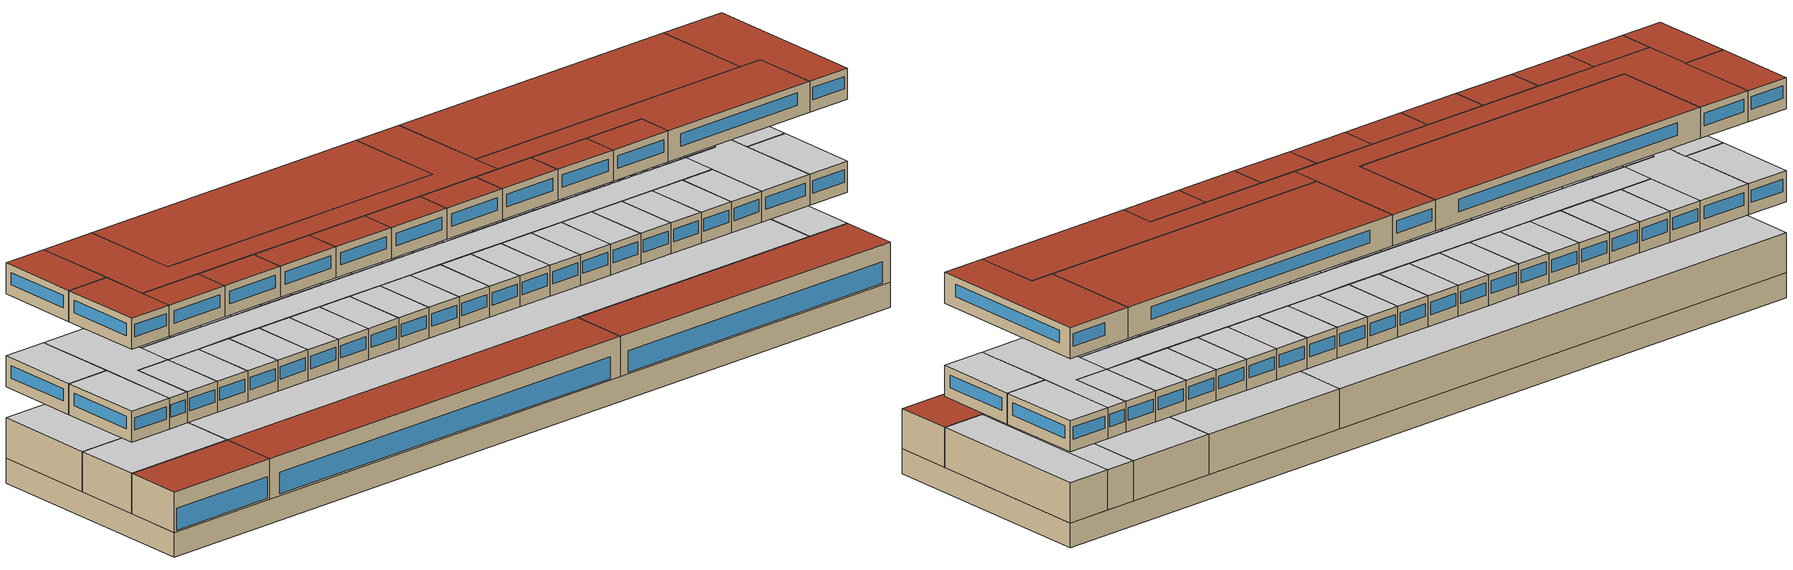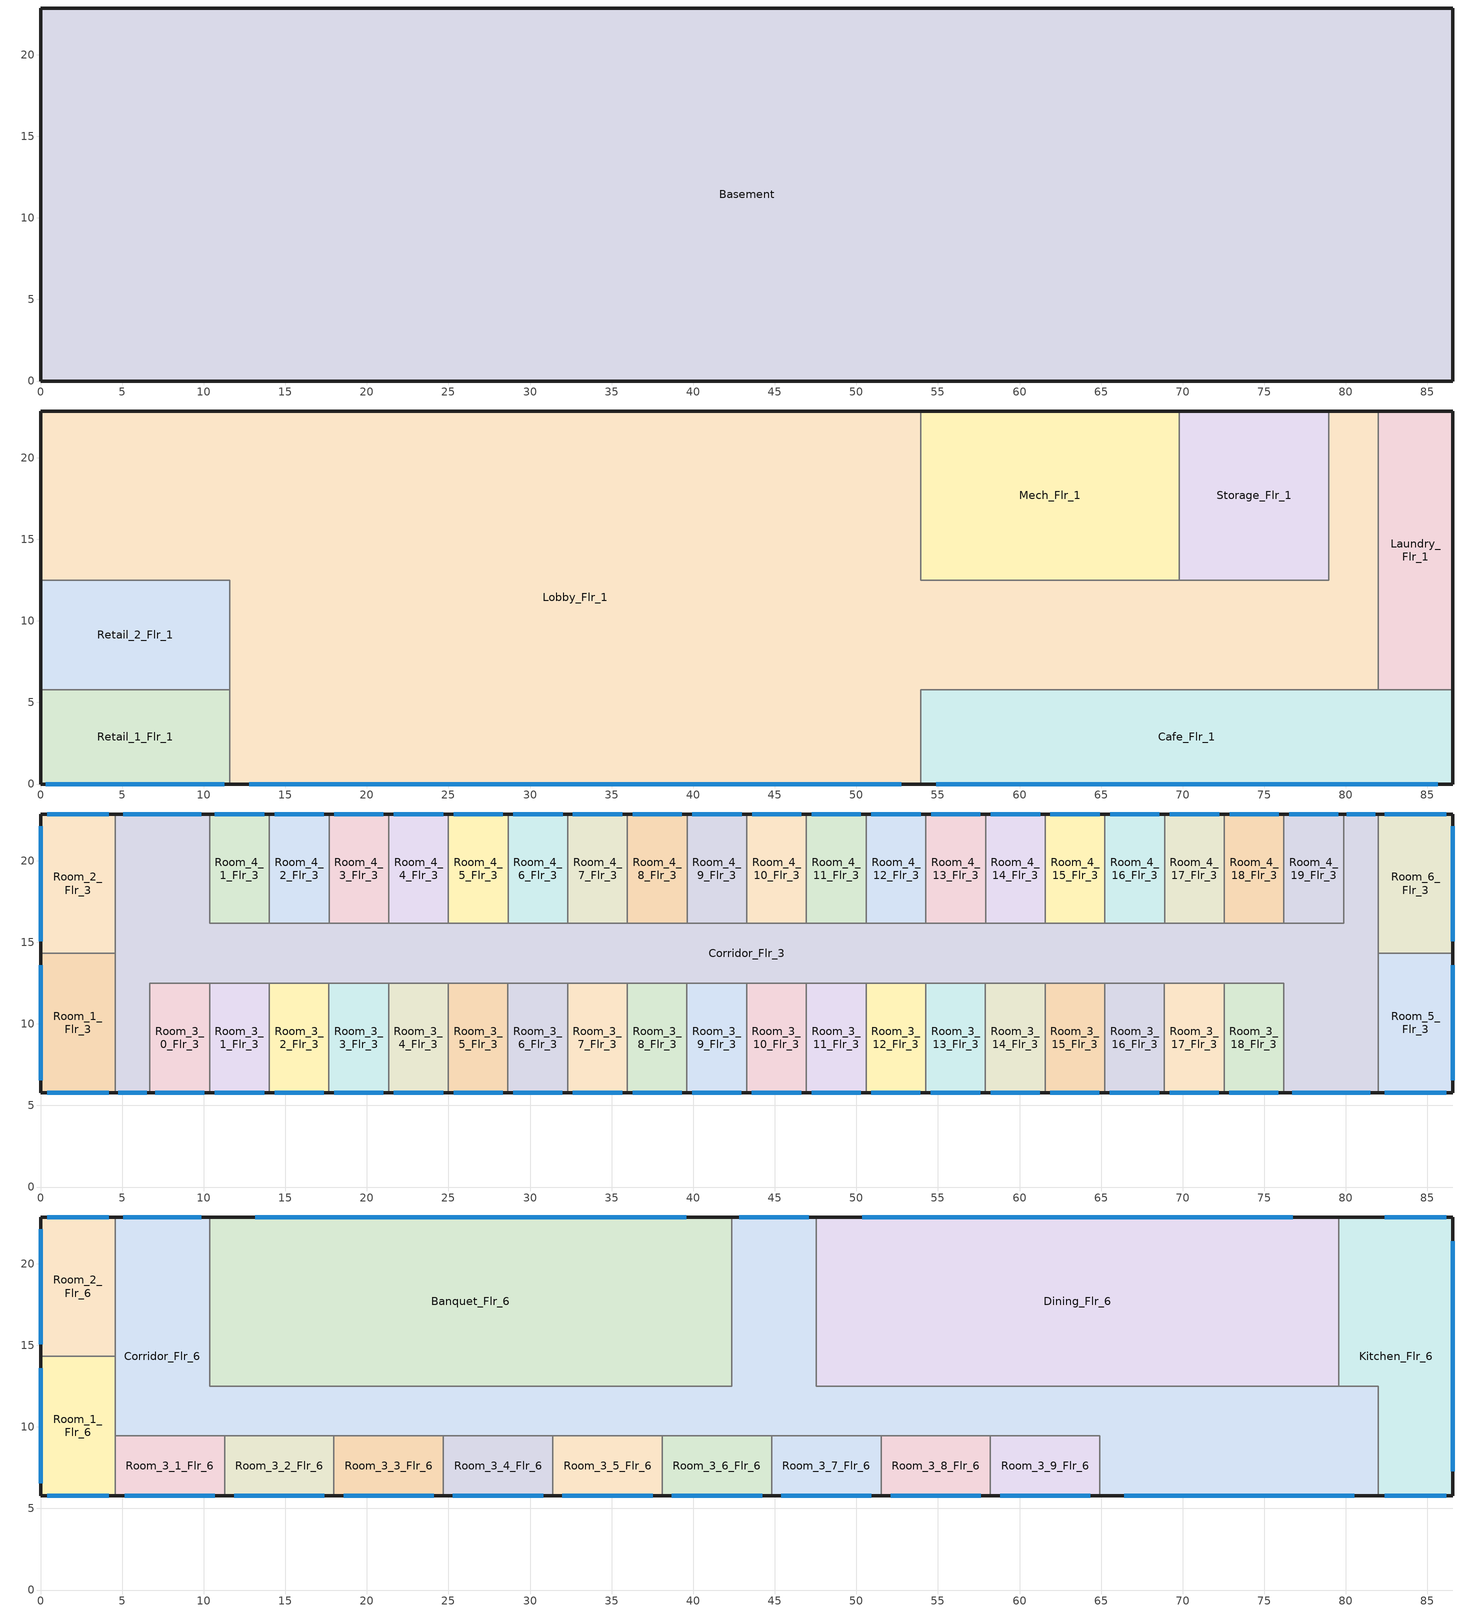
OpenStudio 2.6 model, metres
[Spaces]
Basement
 floor othersidecoefficients: 86.56,22.86 86.56,0 0,0 0,22.86 z-2.44
 wall othersidecoefficients: 0,22.86 0,0 86.56,0 86.56,22.86 0,22.86 z-2.44:0
Lobby_Flr_1
 floor to Basement: 53.95,22.86 53.95,0 11.58,0 11.58,12.5 0,12.5 0,22.86 z0; 81.99,22.86 81.99,5.79 53.95,5.79 53.95,12.5 78.94,12.5 78.94,22.86 z0
 wall outside: 53.95,22.86 0,22.86 0,12.5 / 11.58,0 53.95,0 / 81.99,22.86 78.94,22.86 z0:3.96
 wall to Retail_1_Flr_1: 11.58,5.79 11.58,0 z0:3.96
 wall to Laundry_Flr_1: 81.99,5.79 81.99,22.86 z0:3.96
 wall to Storage_Flr_1: 78.94,22.86 78.94,12.5 69.8,12.5 z0:3.96
 wall to Cafe_Flr_1: 53.95,0 53.95,5.79 81.99,5.79 z0:3.96
 wall to Retail_2_Flr_1: 0,12.5 11.58,12.5 11.58,5.79 z0:3.96
 wall to Mech_Flr_1: 69.8,12.5 53.95,12.5 53.95,22.86 z0:3.96
 window: 12.79,0 52.74,0 z0.15:2.29
 ceiling adiabatic: 81.99,5.79 81.99,22.86 78.94,22.86 78.94,12.5 53.95,12.5 53.95,22.86 0,22.86 0,12.5 11.58,12.5 11.58,5.79 z3.96
 roof outside: 53.95,0 53.95,5.79 11.58,5.79 11.58,0 z3.96
Retail_1_Flr_1
 floor to Basement: 11.58,5.79 11.58,0 0,0 0,5.79 z0
 wall outside: 0,5.79 0,0 11.58,0 z0:3.96
 wall to Retail_2_Flr_1: 11.58,5.79 0,5.79 z0:3.96
 window: 0.33,0 11.25,0 z0.15:2.29
 roof outside: 11.58,0 11.58,5.79 0,5.79 0,0 z3.96
Retail_2_Flr_1
 floor to Basement: 11.58,12.5 11.58,5.79 0,5.79 0,12.5 z0
 wall outside: 0,12.5 0,5.79 z0:3.96
 ceiling adiabatic: 11.58,5.79 11.58,12.5 0,12.5 0,5.79 z3.96
Laundry_Flr_1
 floor to Basement: 86.56,22.86 86.56,5.79 81.99,5.79 81.99,22.86 z0
 wall outside: 86.56,5.79 86.56,22.86 81.99,22.86 z0:3.96
 wall to Cafe_Flr_1: 81.99,5.79 86.56,5.79 z0:3.96
 ceiling adiabatic: 86.56,5.79 86.56,22.86 81.99,22.86 81.99,5.79 z3.96
Storage_Flr_1
 floor to Basement: 78.94,22.86 78.94,12.5 69.8,12.5 69.8,22.86 z0
 wall outside: 78.94,22.86 69.8,22.86 z0:3.96
 wall to Mech_Flr_1: 69.8,22.86 69.8,12.5 z0:3.96
 ceiling adiabatic: 78.94,12.5 78.94,22.86 69.8,22.86 69.8,12.5 z3.96
Mech_Flr_1
 floor to Basement: 69.8,22.86 69.8,12.5 53.95,12.5 53.95,22.86 z0
 wall outside: 69.8,22.86 53.95,22.86 z0:3.96
 ceiling adiabatic: 69.8,12.5 69.8,22.86 53.95,22.86 53.95,12.5 z3.96
Cafe_Flr_1
 floor to Basement: 86.56,5.79 86.56,0 53.95,0 53.95,5.79 z0
 wall outside: 53.95,0 86.56,0 86.56,5.79 z0:3.96
 window: 54.88,0 85.63,0 z0.15:2.29
 roof outside: 86.56,0 86.56,5.79 53.95,5.79 53.95,0 z3.96
Room_6_Flr_3
 floor adiabatic: 86.56,22.86 86.56,14.33 81.99,14.33 81.99,22.86 z7.01
 wall outside: 86.56,14.33 86.56,22.86 81.99,22.86 z7.01:10.06
 wall to Corridor_Flr_3: 81.99,22.86 81.99,14.33 z7.01:10.06
 wall to Room_5_Flr_3: 81.99,14.33 86.56,14.33 z7.01:10.06
 window: 86.16,22.86 82.39,22.86 / 86.56,15.07 86.56,22.11 z8.11:9.33
 ceiling adiabatic: 86.56,14.33 86.56,22.86 81.99,22.86 81.99,14.33 z10.06
Room_1_Flr_3
 floor adiabatic: 4.57,14.33 4.57,5.79 0,5.79 0,14.33 z7.01
 wall outside: 0,14.33 0,5.79 4.57,5.79 z7.01:10.06
 wall to Corridor_Flr_3: 4.57,5.79 4.57,14.33 z7.01:10.06
 wall to Room_2_Flr_3: 4.57,14.33 0,14.33 z7.01:10.06
 window: 0,13.58 0,6.54 / 0.4,5.79 4.17,5.79 z8.11:9.33
 ceiling adiabatic: 4.57,5.79 4.57,14.33 0,14.33 0,5.79 z10.06
Corridor_Flr_3
 floor adiabatic: 76.2,16.15 76.2,12.5 10.36,12.5 10.36,16.15 z7.01; 81.99,22.86 81.99,5.79 76.2,5.79 76.2,16.15 79.86,16.15 79.86,22.86 z7.01; 10.36,22.86 10.36,12.5 6.71,12.5 6.71,5.79 4.57,5.79 4.57,22.86 z7.01
 wall outside: 81.99,22.86 79.86,22.86 / 4.57,5.79 6.71,5.79 / 10.36,22.86 4.57,22.86 / 76.2,5.79 81.99,5.79 z7.01:10.06
 wall to Room_4_19_Flr_3: 79.86,22.86 79.86,16.15 76.2,16.15 z7.01:10.06
 wall to Room_3_0_Flr_3: 6.71,5.79 6.71,12.5 10.36,12.5 z7.01:10.06
 wall to Room_2_Flr_3: 4.57,22.86 4.57,14.33 z7.01:10.06
 wall to Room_3_18_Flr_3: 72.53,12.5 76.2,12.5 76.2,5.79 z7.01:10.06
 wall to Room_5_Flr_3: 81.99,5.79 81.99,14.33 z7.01:10.06
 wall to Room_4_1_Flr_3: 14.02,16.15 10.36,16.15 10.36,22.86 z7.01:10.06
 wall to Room_4_2_Flr_3: 17.68,16.15 14.02,16.15 z7.01:10.06
 wall to Room_3_17_Flr_3: 68.88,12.5 72.53,12.5 z7.01:10.06
 wall to Room_3_2_Flr_3: 14.02,12.5 17.68,12.5 z7.01:10.06
 wall to Room_3_8_Flr_3: 35.96,12.5 39.62,12.5 z7.01:10.06
 wall to Room_3_9_Flr_3: 39.62,12.5 43.28,12.5 z7.01:10.06
 wall to Room_3_3_Flr_3: 17.68,12.5 21.33,12.5 z7.01:10.06
 wall to Room_3_7_Flr_3: 32.3,12.5 35.96,12.5 z7.01:10.06
 wall to Room_3_4_Flr_3: 21.33,12.5 24.99,12.5 z7.01:10.06
 wall to Room_3_1_Flr_3: 10.36,12.5 14.02,12.5 z7.01:10.06
 wall to Room_3_6_Flr_3: 28.65,12.5 32.3,12.5 z7.01:10.06
 wall to Room_3_5_Flr_3: 24.99,12.5 28.65,12.5 z7.01:10.06
 wall to Room_3_14_Flr_3: 57.9,12.5 61.56,12.5 z7.01:10.06
 wall to Room_3_13_Flr_3: 54.25,12.5 57.9,12.5 z7.01:10.06
 wall to Room_3_15_Flr_3: 61.56,12.5 65.22,12.5 z7.01:10.06
 wall to Room_3_11_Flr_3: 46.93,12.5 50.59,12.5 z7.01:10.06
 wall to Room_3_10_Flr_3: 43.28,12.5 46.93,12.5 z7.01:10.06
 wall to Room_3_12_Flr_3: 50.59,12.5 54.25,12.5 z7.01:10.06
 wall to Room_3_16_Flr_3: 65.22,12.5 68.88,12.5 z7.01:10.06
 wall to Room_4_3_Flr_3: 21.34,16.15 17.68,16.15 z7.01:10.06
 wall to Room_4_4_Flr_3: 25,16.15 21.34,16.15 z7.01:10.06
 wall to Room_4_6_Flr_3: 32.31,16.15 28.65,16.15 z7.01:10.06
 wall to Room_4_10_Flr_3: 46.94,16.15 43.28,16.15 z7.01:10.06
 wall to Room_4_7_Flr_3: 35.97,16.15 32.31,16.15 z7.01:10.06
 wall to Room_4_9_Flr_3: 43.28,16.15 39.63,16.15 z7.01:10.06
 wall to Room_4_8_Flr_3: 39.63,16.15 35.97,16.15 z7.01:10.06
 wall to Room_4_11_Flr_3: 50.6,16.15 46.94,16.15 z7.01:10.06
 wall to Room_4_5_Flr_3: 28.65,16.15 25,16.15 z7.01:10.06
 wall to Room_4_14_Flr_3: 61.58,16.15 57.92,16.15 z7.01:10.06
 wall to Room_4_16_Flr_3: 68.89,16.15 65.23,16.15 z7.01:10.06
 wall to Room_4_17_Flr_3: 72.55,16.15 68.89,16.15 z7.01:10.06
 wall to Room_4_13_Flr_3: 57.92,16.15 54.26,16.15 z7.01:10.06
 wall to Room_4_18_Flr_3: 76.2,16.15 72.55,16.15 z7.01:10.06
 wall to Room_4_12_Flr_3: 54.26,16.15 50.6,16.15 z7.01:10.06
 wall to Room_4_15_Flr_3: 65.23,16.15 61.58,16.15 z7.01:10.06
 window: 81.81,22.86 80.04,22.86 / 9.86,22.86 5.08,22.86 / 76.71,5.79 81.48,5.79 / 4.76,5.79 6.52,5.79 z8.11:9.33
 ceiling adiabatic: 81.99,5.79 81.99,22.86 79.86,22.86 79.86,16.15 76.2,16.15 76.2,5.79 z10.06; 6.71,5.79 6.71,12.5 10.36,12.5 10.36,22.86 4.57,22.86 4.57,5.79 z10.06; 76.2,12.5 76.2,16.15 10.36,16.15 10.36,12.5 z10.06
Room_2_Flr_3
 floor adiabatic: 4.57,22.86 4.57,14.33 0,14.33 0,22.86 z7.01
 wall outside: 4.57,22.86 0,22.86 0,14.33 z7.01:10.06
 window: 0,22.11 0,15.07 / 4.17,22.86 0.4,22.86 z8.11:9.33
 ceiling adiabatic: 4.57,14.33 4.57,22.86 0,22.86 0,14.33 z10.06
Room_4_1_Flr_3
 floor adiabatic: 14.02,22.86 14.02,16.15 10.36,16.15 10.36,22.86 z7.01
 wall outside: 14.02,22.86 10.36,22.86 z7.01:10.06
 wall to Room_4_2_Flr_3: 14.02,16.15 14.02,22.86 z7.01:10.06
 window: 13.7,22.86 10.68,22.86 z8.11:9.33
 ceiling adiabatic: 14.02,16.15 14.02,22.86 10.36,22.86 10.36,16.15 z10.06
Room_5_Flr_3
 floor adiabatic: 86.56,14.33 86.56,5.79 81.99,5.79 81.99,14.33 z7.01
 wall outside: 81.99,5.79 86.56,5.79 86.56,14.33 z7.01:10.06
 window: 86.56,6.54 86.56,13.58 / 82.39,5.79 86.16,5.79 z8.11:9.33
 ceiling adiabatic: 86.56,5.79 86.56,14.33 81.99,14.33 81.99,5.79 z10.06
Room_3_0_Flr_3
 floor adiabatic: 10.36,12.5 10.36,5.79 6.71,5.79 6.71,12.5 z7.01
 wall outside: 6.71,5.79 10.36,5.79 z7.01:10.06
 wall to Room_3_1_Flr_3: 10.36,5.79 10.36,12.5 z7.01:10.06
 window: 7.03,5.79 10.04,5.79 z8.11:9.33
 ceiling adiabatic: 10.36,5.79 10.36,12.5 6.71,12.5 6.71,5.79 z10.06
Room_3_1_Flr_3
 floor adiabatic: 14.02,12.5 14.02,5.79 10.36,5.79 10.36,12.5 z7.01
 wall outside: 10.36,5.79 14.02,5.79 z7.01:10.06
 wall to Room_3_2_Flr_3: 14.02,5.79 14.02,12.5 z7.01:10.06
 window: 10.68,5.79 13.7,5.79 z8.11:9.33
 ceiling adiabatic: 14.02,5.79 14.02,12.5 10.36,12.5 10.36,5.79 z10.06
Room_3_2_Flr_3
 floor adiabatic: 17.68,12.5 17.68,5.79 14.02,5.79 14.02,12.5 z7.01
 wall outside: 14.02,5.79 17.68,5.79 z7.01:10.06
 wall to Room_3_3_Flr_3: 17.68,5.79 17.68,12.5 z7.01:10.06
 window: 14.34,5.79 17.36,5.79 z8.11:9.33
 ceiling adiabatic: 17.68,5.79 17.68,12.5 14.02,12.5 14.02,5.79 z10.06
Room_3_3_Flr_3
 floor adiabatic: 21.33,12.5 21.33,5.79 17.68,5.79 17.68,12.5 z7.01
 wall outside: 17.68,5.79 21.33,5.79 z7.01:10.06
 wall to Room_3_4_Flr_3: 21.33,5.79 21.33,12.5 z7.01:10.06
 window: 18,5.79 21.01,5.79 z8.11:9.33
 ceiling adiabatic: 21.33,5.79 21.33,12.5 17.68,12.5 17.68,5.79 z10.06
Room_3_4_Flr_3
 floor adiabatic: 24.99,12.5 24.99,5.79 21.33,5.79 21.33,12.5 z7.01
 wall outside: 21.33,5.79 24.99,5.79 z7.01:10.06
 wall to Room_3_5_Flr_3: 24.99,5.79 24.99,12.5 z7.01:10.06
 window: 21.65,5.79 24.67,5.79 z8.11:9.33
 ceiling adiabatic: 24.99,5.79 24.99,12.5 21.33,12.5 21.33,5.79 z10.06
Room_3_5_Flr_3
 floor adiabatic: 28.65,12.5 28.65,5.79 24.99,5.79 24.99,12.5 z7.01
 wall outside: 24.99,5.79 28.65,5.79 z7.01:10.06
 wall to Room_3_6_Flr_3: 28.65,5.79 28.65,12.5 z7.01:10.06
 window: 25.31,5.79 28.33,5.79 z8.11:9.33
 ceiling adiabatic: 28.65,5.79 28.65,12.5 24.99,12.5 24.99,5.79 z10.06
Room_3_6_Flr_3
 floor adiabatic: 32.3,12.5 32.3,5.79 28.65,5.79 28.65,12.5 z7.01
 wall outside: 28.65,5.79 32.3,5.79 z7.01:10.06
 wall to Room_3_7_Flr_3: 32.3,5.79 32.3,12.5 z7.01:10.06
 window: 28.97,5.79 31.98,5.79 z8.11:9.33
 ceiling adiabatic: 32.3,5.79 32.3,12.5 28.65,12.5 28.65,5.79 z10.06
Room_3_7_Flr_3
 floor adiabatic: 35.96,12.5 35.96,5.79 32.3,5.79 32.3,12.5 z7.01
 wall outside: 32.3,5.79 35.96,5.79 z7.01:10.06
 wall to Room_3_8_Flr_3: 35.96,5.79 35.96,12.5 z7.01:10.06
 window: 32.62,5.79 35.64,5.79 z8.11:9.33
 ceiling adiabatic: 35.96,5.79 35.96,12.5 32.3,12.5 32.3,5.79 z10.06
Room_3_8_Flr_3
 floor adiabatic: 39.62,12.5 39.62,5.79 35.96,5.79 35.96,12.5 z7.01
 wall outside: 35.96,5.79 39.62,5.79 z7.01:10.06
 wall to Room_3_9_Flr_3: 39.62,5.79 39.62,12.5 z7.01:10.06
 window: 36.28,5.79 39.3,5.79 z8.11:9.33
 ceiling adiabatic: 39.62,5.79 39.62,12.5 35.96,12.5 35.96,5.79 z10.06
Room_3_9_Flr_3
 floor adiabatic: 43.28,12.5 43.28,5.79 39.62,5.79 39.62,12.5 z7.01
 wall outside: 39.62,5.79 43.28,5.79 z7.01:10.06
 wall to Room_3_10_Flr_3: 43.28,5.79 43.28,12.5 z7.01:10.06
 window: 39.94,5.79 42.96,5.79 z8.11:9.33
 ceiling adiabatic: 43.28,5.79 43.28,12.5 39.62,12.5 39.62,5.79 z10.06
Room_3_10_Flr_3
 floor adiabatic: 46.93,12.5 46.93,5.79 43.28,5.79 43.28,12.5 z7.01
 wall outside: 43.28,5.79 46.93,5.79 z7.01:10.06
 wall to Room_3_11_Flr_3: 46.93,5.79 46.93,12.5 z7.01:10.06
 window: 43.6,5.79 46.61,5.79 z8.11:9.33
 ceiling adiabatic: 46.93,5.79 46.93,12.5 43.28,12.5 43.28,5.79 z10.06
Room_3_11_Flr_3
 floor adiabatic: 50.59,12.5 50.59,5.79 46.93,5.79 46.93,12.5 z7.01
 wall outside: 46.93,5.79 50.59,5.79 z7.01:10.06
 wall to Room_3_12_Flr_3: 50.59,5.79 50.59,12.5 z7.01:10.06
 window: 47.25,5.79 50.27,5.79 z8.11:9.33
 ceiling adiabatic: 50.59,5.79 50.59,12.5 46.93,12.5 46.93,5.79 z10.06
Room_3_12_Flr_3
 floor adiabatic: 54.25,12.5 54.25,5.79 50.59,5.79 50.59,12.5 z7.01
 wall outside: 50.59,5.79 54.25,5.79 z7.01:10.06
 wall to Room_3_13_Flr_3: 54.25,5.79 54.25,12.5 z7.01:10.06
 window: 50.91,5.79 53.93,5.79 z8.11:9.33
 ceiling adiabatic: 54.25,5.79 54.25,12.5 50.59,12.5 50.59,5.79 z10.06
Room_3_13_Flr_3
 floor adiabatic: 57.9,12.5 57.9,5.79 54.25,5.79 54.25,12.5 z7.01
 wall outside: 54.25,5.79 57.9,5.79 z7.01:10.06
 wall to Room_3_14_Flr_3: 57.9,5.79 57.9,12.5 z7.01:10.06
 window: 54.57,5.79 57.58,5.79 z8.11:9.33
 ceiling adiabatic: 57.9,5.79 57.9,12.5 54.25,12.5 54.25,5.79 z10.06
Room_3_14_Flr_3
 floor adiabatic: 61.56,12.5 61.56,5.79 57.9,5.79 57.9,12.5 z7.01
 wall outside: 57.9,5.79 61.56,5.79 z7.01:10.06
 wall to Room_3_15_Flr_3: 61.56,5.79 61.56,12.5 z7.01:10.06
 window: 58.22,5.79 61.24,5.79 z8.11:9.33
 ceiling adiabatic: 61.56,5.79 61.56,12.5 57.9,12.5 57.9,5.79 z10.06
Room_3_15_Flr_3
 floor adiabatic: 65.22,12.5 65.22,5.79 61.56,5.79 61.56,12.5 z7.01
 wall outside: 61.56,5.79 65.22,5.79 z7.01:10.06
 wall to Room_3_16_Flr_3: 65.22,5.79 65.22,12.5 z7.01:10.06
 window: 61.88,5.79 64.9,5.79 z8.11:9.33
 ceiling adiabatic: 65.22,5.79 65.22,12.5 61.56,12.5 61.56,5.79 z10.06
Room_3_16_Flr_3
 floor adiabatic: 68.88,12.5 68.88,5.79 65.22,5.79 65.22,12.5 z7.01
 wall outside: 65.22,5.79 68.88,5.79 z7.01:10.06
 wall to Room_3_17_Flr_3: 68.88,5.79 68.88,12.5 z7.01:10.06
 window: 65.54,5.79 68.56,5.79 z8.11:9.33
 ceiling adiabatic: 68.88,5.79 68.88,12.5 65.22,12.5 65.22,5.79 z10.06
Room_3_17_Flr_3
 floor adiabatic: 72.53,12.5 72.53,5.79 68.88,5.79 68.88,12.5 z7.01
 wall outside: 68.88,5.79 72.53,5.79 z7.01:10.06
 wall to Room_3_18_Flr_3: 72.53,5.79 72.53,12.5 z7.01:10.06
 window: 69.19,5.79 72.21,5.79 z8.11:9.33
 ceiling adiabatic: 72.53,5.79 72.53,12.5 68.88,12.5 68.88,5.79 z10.06
Room_3_18_Flr_3
 floor adiabatic: 76.2,12.5 76.2,5.79 72.53,5.79 72.53,12.5 z7.01
 wall outside: 72.53,5.79 76.2,5.79 z7.01:10.06
 window: 72.85,5.79 75.87,5.79 z8.11:9.33
 ceiling adiabatic: 76.2,5.79 76.2,12.5 72.53,12.5 72.53,5.79 z10.06
Room_4_2_Flr_3
 floor adiabatic: 17.68,22.86 17.68,16.15 14.02,16.15 14.02,22.86 z7.01
 wall outside: 17.68,22.86 14.02,22.86 z7.01:10.06
 wall to Room_4_3_Flr_3: 17.68,16.15 17.68,22.86 z7.01:10.06
 window: 17.36,22.86 14.34,22.86 z8.11:9.33
 ceiling adiabatic: 17.68,16.15 17.68,22.86 14.02,22.86 14.02,16.15 z10.06
Room_4_3_Flr_3
 floor adiabatic: 21.34,22.86 21.34,16.15 17.68,16.15 17.68,22.86 z7.01
 wall outside: 21.34,22.86 17.68,22.86 z7.01:10.06
 wall to Room_4_4_Flr_3: 21.34,16.15 21.34,22.86 z7.01:10.06
 window: 21.02,22.86 18,22.86 z8.11:9.33
 ceiling adiabatic: 21.34,16.15 21.34,22.86 17.68,22.86 17.68,16.15 z10.06
Room_4_4_Flr_3
 floor adiabatic: 25,22.86 25,16.15 21.34,16.15 21.34,22.86 z7.01
 wall outside: 25,22.86 21.34,22.86 z7.01:10.06
 wall to Room_4_5_Flr_3: 25,16.15 25,22.86 z7.01:10.06
 window: 24.68,22.86 21.66,22.86 z8.11:9.33
 ceiling adiabatic: 25,16.15 25,22.86 21.34,22.86 21.34,16.15 z10.06
Room_4_5_Flr_3
 floor adiabatic: 28.65,22.86 28.65,16.15 24.99,16.15 24.99,22.86 z7.01
 wall outside: 28.65,22.86 24.99,22.86 z7.01:10.06
 wall to Room_4_6_Flr_3: 28.65,16.15 28.65,22.86 z7.01:10.06
 window: 28.33,22.86 25.32,22.86 z8.11:9.33
 ceiling adiabatic: 28.65,16.15 28.65,22.86 24.99,22.86 24.99,16.15 z10.06
Room_4_6_Flr_3
 floor adiabatic: 32.31,22.86 32.31,16.15 28.65,16.15 28.65,22.86 z7.01
 wall outside: 32.31,22.86 28.65,22.86 z7.01:10.06
 wall to Room_4_7_Flr_3: 32.31,16.15 32.31,22.86 z7.01:10.06
 window: 31.99,22.86 28.97,22.86 z8.11:9.33
 ceiling adiabatic: 32.31,16.15 32.31,22.86 28.65,22.86 28.65,16.15 z10.06
Room_4_7_Flr_3
 floor adiabatic: 35.97,22.86 35.97,16.15 32.31,16.15 32.31,22.86 z7.01
 wall outside: 35.97,22.86 32.31,22.86 z7.01:10.06
 wall to Room_4_8_Flr_3: 35.97,16.15 35.97,22.86 z7.01:10.06
 window: 35.65,22.86 32.63,22.86 z8.11:9.33
 ceiling adiabatic: 35.97,16.15 35.97,22.86 32.31,22.86 32.31,16.15 z10.06
Room_4_8_Flr_3
 floor adiabatic: 39.63,22.86 39.63,16.15 35.97,16.15 35.97,22.86 z7.01
 wall outside: 39.63,22.86 35.97,22.86 z7.01:10.06
 wall to Room_4_9_Flr_3: 39.63,16.15 39.63,22.86 z7.01:10.06
 window: 39.31,22.86 36.29,22.86 z8.11:9.33
 ceiling adiabatic: 39.63,16.15 39.63,22.86 35.97,22.86 35.97,16.15 z10.06
Room_4_9_Flr_3
 floor adiabatic: 43.28,22.86 43.28,16.15 39.63,16.15 39.63,22.86 z7.01
 wall outside: 43.28,22.86 39.63,22.86 z7.01:10.06
 wall to Room_4_10_Flr_3: 43.28,16.15 43.28,22.86 z7.01:10.06
 window: 42.96,22.86 39.95,22.86 z8.11:9.33
 ceiling adiabatic: 43.28,16.15 43.28,22.86 39.63,22.86 39.63,16.15 z10.06
Room_4_10_Flr_3
 floor adiabatic: 46.94,22.86 46.94,16.15 43.28,16.15 43.28,22.86 z7.01
 wall outside: 46.94,22.86 43.28,22.86 z7.01:10.06
 wall to Room_4_11_Flr_3: 46.94,16.15 46.94,22.86 z7.01:10.06
 window: 46.62,22.86 43.6,22.86 z8.11:9.33
 ceiling adiabatic: 46.94,16.15 46.94,22.86 43.28,22.86 43.28,16.15 z10.06
Room_4_11_Flr_3
 floor adiabatic: 50.6,22.86 50.6,16.15 46.94,16.15 46.94,22.86 z7.01
 wall outside: 50.6,22.86 46.94,22.86 z7.01:10.06
 wall to Room_4_12_Flr_3: 50.6,16.15 50.6,22.86 z7.01:10.06
 window: 50.28,22.86 47.26,22.86 z8.11:9.33
 ceiling adiabatic: 50.6,16.15 50.6,22.86 46.94,22.86 46.94,16.15 z10.06
Room_4_12_Flr_3
 floor adiabatic: 54.26,22.86 54.26,16.15 50.6,16.15 50.6,22.86 z7.01
 wall outside: 54.26,22.86 50.6,22.86 z7.01:10.06
 wall to Room_4_13_Flr_3: 54.26,16.15 54.26,22.86 z7.01:10.06
 window: 53.94,22.86 50.92,22.86 z8.11:9.33
 ceiling adiabatic: 54.26,16.15 54.26,22.86 50.6,22.86 50.6,16.15 z10.06
Room_4_13_Flr_3
 floor adiabatic: 57.92,22.86 57.92,16.15 54.26,16.15 54.26,22.86 z7.01
 wall outside: 57.92,22.86 54.26,22.86 z7.01:10.06
 wall to Room_4_14_Flr_3: 57.92,16.15 57.92,22.86 z7.01:10.06
 window: 57.6,22.86 54.58,22.86 z8.11:9.33
 ceiling adiabatic: 57.92,16.15 57.92,22.86 54.26,22.86 54.26,16.15 z10.06
Room_4_14_Flr_3
 floor adiabatic: 61.58,22.86 61.58,16.15 57.92,16.15 57.92,22.86 z7.01
 wall outside: 61.58,22.86 57.92,22.86 z7.01:10.06
 wall to Room_4_15_Flr_3: 61.58,16.15 61.58,22.86 z7.01:10.06
 window: 61.26,22.86 58.24,22.86 z8.11:9.33
 ceiling adiabatic: 61.58,16.15 61.58,22.86 57.92,22.86 57.92,16.15 z10.06
Room_4_15_Flr_3
 floor adiabatic: 65.23,22.86 65.23,16.15 61.58,16.15 61.58,22.86 z7.01
 wall outside: 65.23,22.86 61.58,22.86 z7.01:10.06
 wall to Room_4_16_Flr_3: 65.23,16.15 65.23,22.86 z7.01:10.06
 window: 64.91,22.86 61.9,22.86 z8.11:9.33
 ceiling adiabatic: 65.23,16.15 65.23,22.86 61.58,22.86 61.58,16.15 z10.06
Room_4_16_Flr_3
 floor adiabatic: 68.89,22.86 68.89,16.15 65.23,16.15 65.23,22.86 z7.01
 wall outside: 68.89,22.86 65.23,22.86 z7.01:10.06
 wall to Room_4_17_Flr_3: 68.89,16.15 68.89,22.86 z7.01:10.06
 window: 68.57,22.86 65.55,22.86 z8.11:9.33
 ceiling adiabatic: 68.89,16.15 68.89,22.86 65.23,22.86 65.23,16.15 z10.06
Room_4_17_Flr_3
 floor adiabatic: 72.55,22.86 72.55,16.15 68.89,16.15 68.89,22.86 z7.01
 wall outside: 72.55,22.86 68.89,22.86 z7.01:10.06
 wall to Room_4_18_Flr_3: 72.55,16.15 72.55,22.86 z7.01:10.06
 window: 72.23,22.86 69.21,22.86 z8.11:9.33
 ceiling adiabatic: 72.55,16.15 72.55,22.86 68.89,22.86 68.89,16.15 z10.06
Room_4_18_Flr_3
 floor adiabatic: 76.2,22.86 76.2,16.15 72.55,16.15 72.55,22.86 z7.01
 wall outside: 76.2,22.86 72.55,22.86 z7.01:10.06
 wall to Room_4_19_Flr_3: 76.2,16.15 76.2,22.86 z7.01:10.06
 window: 75.89,22.86 72.87,22.86 z8.11:9.33
 ceiling adiabatic: 76.2,16.15 76.2,22.86 72.55,22.86 72.55,16.15 z10.06
Room_4_19_Flr_3
 floor adiabatic: 79.86,22.86 79.86,16.15 76.2,16.15 76.2,22.86 z7.01
 wall outside: 79.86,22.86 76.2,22.86 z7.01:10.06
 window: 79.54,22.86 76.52,22.86 z8.11:9.33
 ceiling adiabatic: 79.86,16.15 79.86,22.86 76.2,22.86 76.2,16.15 z10.06
Room_2_Flr_6
 floor adiabatic: 4.57,22.86 4.57,14.33 0,14.33 0,22.86 z16.15
 wall outside: 4.57,22.86 0,22.86 0,14.33 z16.15:19.2
 wall to Room_1_Flr_6: 0,14.33 4.57,14.33 z16.15:19.2
 wall to Corridor_Flr_6: 4.57,14.33 4.57,22.86 z16.15:19.2
 window: 0,22.11 0,15.07 / 4.17,22.86 0.4,22.86 z17.26:18.48
 roof outside: 4.57,14.33 4.57,22.86 0,22.86 0,14.33 z19.2
Banquet_Flr_6
 floor adiabatic: 42.37,22.86 42.37,12.5 10.36,12.5 10.36,22.86 z16.15
 wall outside: 42.37,22.86 10.36,22.86 z16.15:19.2
 wall to Corridor_Flr_6: 10.36,22.86 10.36,12.5 42.37,12.5 42.37,22.86 z16.15:19.2
 window: 39.57,22.86 13.16,22.86 z17.26:18.48
 roof outside: 42.37,12.5 42.37,22.86 10.36,22.86 10.36,12.5 z19.2
Corridor_Flr_6
 floor adiabatic: 47.55,22.86 47.55,12.5 81.99,12.5 81.99,5.79 64.92,5.79 64.92,9.45 4.57,9.45 4.57,22.86 10.36,22.86 10.36,12.5 42.37,12.5 42.37,22.86 z16.15
 wall outside: 64.92,5.79 81.99,5.79 / 47.55,22.86 42.37,22.86 / 10.36,22.86 4.57,22.86 z16.15:19.2
 wall to Room_1_Flr_6: 4.57,14.33 4.57,9.45 z16.15:19.2
 wall to Kitchen_Flr_6: 81.99,5.79 81.99,12.5 79.55,12.5 z16.15:19.2
 wall to Dining_Flr_6: 79.55,12.5 47.55,12.5 47.55,22.86 z16.15:19.2
 wall to Room_3_1_Flr_6: 4.57,9.45 11.28,9.45 z16.15:19.2
 wall to Room_3_9_Flr_6: 58.22,9.45 64.92,9.45 64.92,5.79 z16.15:19.2
 wall to Room_3_4_Flr_6: 24.69,9.45 31.4,9.45 z16.15:19.2
 wall to Room_3_2_Flr_6: 11.28,9.45 17.98,9.45 z16.15:19.2
 wall to Room_3_3_Flr_6: 17.98,9.45 24.69,9.45 z16.15:19.2
 wall to Room_3_8_Flr_6: 51.51,9.45 58.22,9.45 z16.15:19.2
 wall to Room_3_5_Flr_6: 31.4,9.45 38.1,9.45 z16.15:19.2
 wall to Room_3_6_Flr_6: 38.1,9.45 44.81,9.45 z16.15:19.2
 wall to Room_3_7_Flr_6: 44.81,9.45 51.51,9.45 z16.15:19.2
 window: 66.42,5.79 80.5,5.79 / 47.09,22.86 42.82,22.86 / 9.86,22.86 5.08,22.86 z17.26:18.48
 roof outside: 81.99,5.79 81.99,12.5 47.55,12.5 47.55,9.45 64.92,9.45 64.92,5.79 z19.2; 47.55,9.45 47.55,22.86 42.37,22.86 42.37,12.5 10.36,12.5 10.36,22.86 4.57,22.86 4.57,9.45 z19.2
Room_3_1_Flr_6
 floor adiabatic: 11.28,9.45 11.28,5.79 4.57,5.79 4.57,9.45 z16.15
 wall outside: 4.57,5.79 11.28,5.79 z16.15:19.2
 wall to Room_1_Flr_6: 4.57,9.45 4.57,5.79 z16.15:19.2
 wall to Room_3_2_Flr_6: 11.28,5.79 11.28,9.45 z16.15:19.2
 window: 5.16,5.79 10.69,5.79 z17.26:18.48
 roof outside: 11.28,5.79 11.28,9.45 4.57,9.45 4.57,5.79 z19.2
Dining_Flr_6
 floor adiabatic: 79.55,22.86 79.55,12.5 47.55,12.5 47.55,22.86 z16.15
 wall outside: 79.55,22.86 47.55,22.86 z16.15:19.2
 wall to Kitchen_Flr_6: 79.55,12.5 79.55,22.86 z16.15:19.2
 window: 76.75,22.86 50.35,22.86 z17.26:18.48
 roof outside: 79.55,12.5 79.55,22.86 47.55,22.86 47.55,12.5 z19.2
Room_1_Flr_6
 floor adiabatic: 4.57,14.33 4.57,5.79 0,5.79 0,14.33 z16.15
 wall outside: 0,14.33 0,5.79 4.57,5.79 z16.15:19.2
 window: 0,13.58 0,6.54 / 0.4,5.79 4.17,5.79 z17.26:18.48
 roof outside: 4.57,5.79 4.57,14.33 0,14.33 0,5.79 z19.2
Kitchen_Flr_6
 floor adiabatic: 86.56,22.86 86.56,5.79 81.99,5.79 81.99,12.5 79.55,12.5 79.55,22.86 z16.15
 wall outside: 81.99,5.79 86.56,5.79 86.56,22.86 79.55,22.86 z16.15:19.2
 window: 86.56,7.29 86.56,21.37 / 82.39,5.79 86.16,5.79 / 86.16,22.86 82.39,22.86 z17.26:18.48
 roof outside: 86.56,5.79 86.56,22.86 79.55,22.86 79.55,12.5 81.99,12.5 81.99,5.79 z19.2
Room_3_2_Flr_6
 floor adiabatic: 17.98,9.45 17.98,5.79 11.28,5.79 11.28,9.45 z16.15
 wall outside: 11.28,5.79 17.98,5.79 z16.15:19.2
 wall to Room_3_3_Flr_6: 17.98,5.79 17.98,9.45 z16.15:19.2
 window: 11.87,5.79 17.4,5.79 z17.26:18.48
 roof outside: 17.98,5.79 17.98,9.45 11.28,9.45 11.28,5.79 z19.2
Room_3_3_Flr_6
 floor adiabatic: 24.69,9.45 24.69,5.79 17.98,5.79 17.98,9.45 z16.15
 wall outside: 17.98,5.79 24.69,5.79 z16.15:19.2
 wall to Room_3_4_Flr_6: 24.69,5.79 24.69,9.45 z16.15:19.2
 window: 18.57,5.79 24.1,5.79 z17.26:18.48
 roof outside: 24.69,5.79 24.69,9.45 17.98,9.45 17.98,5.79 z19.2
Room_3_4_Flr_6
 floor adiabatic: 31.4,9.45 31.4,5.79 24.69,5.79 24.69,9.45 z16.15
 wall outside: 24.69,5.79 31.4,5.79 z16.15:19.2
 wall to Room_3_5_Flr_6: 31.4,5.79 31.4,9.45 z16.15:19.2
 window: 25.28,5.79 30.81,5.79 z17.26:18.48
 roof outside: 31.4,5.79 31.4,9.45 24.69,9.45 24.69,5.79 z19.2
Room_3_5_Flr_6
 floor adiabatic: 38.1,9.45 38.1,5.79 31.4,5.79 31.4,9.45 z16.15
 wall outside: 31.4,5.79 38.1,5.79 z16.15:19.2
 wall to Room_3_6_Flr_6: 38.1,5.79 38.1,9.45 z16.15:19.2
 window: 31.98,5.79 37.52,5.79 z17.26:18.48
 roof outside: 38.1,5.79 38.1,9.45 31.4,9.45 31.4,5.79 z19.2
Room_3_6_Flr_6
 floor adiabatic: 44.81,9.45 44.81,5.79 38.1,5.79 38.1,9.45 z16.15
 wall outside: 38.1,5.79 44.81,5.79 z16.15:19.2
 wall to Room_3_7_Flr_6: 44.81,5.79 44.81,9.45 z16.15:19.2
 window: 38.69,5.79 44.22,5.79 z17.26:18.48
 roof outside: 44.81,5.79 44.81,9.45 38.1,9.45 38.1,5.79 z19.2
Room_3_7_Flr_6
 floor adiabatic: 51.51,9.45 51.51,5.79 44.81,5.79 44.81,9.45 z16.15
 wall outside: 44.81,5.79 51.51,5.79 z16.15:19.2
 wall to Room_3_8_Flr_6: 51.51,5.79 51.51,9.45 z16.15:19.2
 window: 45.4,5.79 50.93,5.79 z17.26:18.48
 roof outside: 51.51,5.79 51.51,9.45 44.81,9.45 44.81,5.79 z19.2
Room_3_8_Flr_6
 floor adiabatic: 58.22,9.45 58.22,5.79 51.51,5.79 51.51,9.45 z16.15
 wall outside: 51.51,5.79 58.22,5.79 z16.15:19.2
 wall to Room_3_9_Flr_6: 58.22,5.79 58.22,9.45 z16.15:19.2
 window: 52.1,5.79 57.63,5.79 z17.26:18.48
 roof outside: 58.22,5.79 58.22,9.45 51.51,9.45 51.51,5.79 z19.2
Room_3_9_Flr_6
 floor adiabatic: 64.92,9.45 64.92,5.79 58.22,5.79 58.22,9.45 z16.15
 wall outside: 58.22,5.79 64.92,5.79 z16.15:19.2
 window: 58.81,5.79 64.34,5.79 z17.26:18.48
 roof outside: 64.92,5.79 64.92,9.45 58.22,9.45 58.22,5.79 z19.2
[Site]
Sherbrooke_PQ_CAN: Latitude {deg}=45.43; Longitude {deg}=-71.68; Time Zone {hr}=-5; Elevation {m}=241; Terrain=City
[Building]
NECB_2011LargeHotel: North Axis {deg}=0; Standards Number of Stories=7; Standards Number of Above Ground Stories=6; Standards Building Type=LargeHotel
[Site:WaterMainsTemperature]
Calculation Method=Correlation; Annual Average Outdoor Air Temperature {C}=4.28333; Maximum Difference In Monthly Average Outdoor Air Temperatures {deltaC}=28.2
[SizingPeriod:DesignDay] Barometric Pressure {Pa}=98463; Sky Clearness=0; Rain Indicator=0; Snow Indicator=0; Day of Month=21; Daylight Saving Time Indicator=0; Humidity Indicating Type=Wetbulb; Dry-Bulb Temperature Range Modifier Type=DefaultMultipliers
Name | Maximum Dry-Bulb Temperature {C} | Daily Dry-Bulb Temperature Range {deltaC} | Humidity Indicating Conditions at Maximum Dry-Bulb | Wind Speed {m/s} | Wind Direction {deg} | Month | Day Type | Solar Model Indicator | ASHRAE Taub | ASHRAE Taud
Sherbrooke Ann Clg .4% Condns DB=>MWB | 28.6 | 11.7 | 20.9 | 3.7 | 250 | 7 | SummerDesignDay | ASHRAETau | 0.446 | 2.039
Sherbrooke Ann Htg 99.6% Condns DB | -28.3 | 0 | -28.3 | 1.7 | 90 | 1 | WinterDesignDay | ASHRAEClearSky
[Site:GroundTemperature:BuildingSurface]
19.527, 19.502, 19.536, 19.598, 20.002, 21.64, 22.225, 22.375, 21.449, 20.121, 19.802, 19.633
[ClimateZones]
Climate Zone Institution Name 2=CEC; Climate Zone Document Name 2=California Climate Zone Descriptions; Climate Zone Document Year 2=1995
[Space]
Name | Space Type | Building Story | Thermal Zone | Part of Total Floor Area
Room_2_Flr_6 | Space Function Hotel/Motel - rooms | Building Story 4 | TZ-Room_2_Flr_6 | Yes
Corridor_Flr_3 | Space Function Corr. >= 2.4m wide-sch-E | Building Story 3 | TZ-Corridor_Flr_3 | Yes
Banquet_Flr_6 | Space Function Hotel/Motel - dining | Building Story 4 | TZ-Banquet_Flr_6 | Yes
Laundry_Flr_1 | Space Function Hospital - laundry/washing | Building Story 2 | TZ-Laundry_Flr_1 | Yes
Lobby_Flr_1 | Space Function Hotel/Motel - lobby | Building Story 2 | TZ-Lobby_Flr_1 | Yes
Kitchen_Flr_6 | Space Function Food preparation | Building Story 4 | TZ-Kitchen_Flr_6 | Yes
Retail_1_Flr_1 | Space Function Retail - sales | Building Story 2 | TZ-Retail_1_Flr_1 | Yes
Room_1_Flr_3 | Space Function Hotel/Motel - rooms | Building Story 3 | TZ-Room_1_Flr_3 | Yes
Basement | Space Function Storage area | Building Story 1 | TZ-Basement | Yes
Corridor_Flr_6 | Space Function Corr. >= 2.4m wide-sch-E | Building Story 4 | TZ-Corridor_Flr_6 | Yes
Room_6_Flr_3 | Space Function Hotel/Motel - rooms | Building Story 3 | TZ-Room_6_Flr_3 | Yes
Room_5_Flr_3 | Space Function Hotel/Motel - rooms | Building Story 3 | TZ-Room_5_Flr_3 | Yes
Room_4_1_Flr_3 | Space Function Hotel/Motel - rooms | Building Story 3 | TZ-Room_4_1_Flr_3 | Yes
Room_3_1_Flr_6 | Space Function Hotel/Motel - rooms | Building Story 4 | TZ-Room_3_1_Flr_6 | Yes
Dining_Flr_6 | Space Function Hotel/Motel - dining | Building Story 4 | TZ-Dining_Flr_6 | Yes
Cafe_Flr_1 | Space Function Retail - mall concourse | Building Story 2 | TZ-Cafe_Flr_1 | Yes
Mech_Flr_1 | Space Function Electrical/Mechanical-sch-E | Building Story 2 | TZ-Mech_Flr_1 | Yes
Retail_2_Flr_1 | Space Function Retail - sales | Building Story 2 | TZ-Retail_2_Flr_1 | Yes
Storage_Flr_1 | Space Function Storage area - occsens | Building Story 2 | TZ-Storage_Flr_1 | Yes
Room_1_Flr_6 | Space Function Hotel/Motel - rooms | Building Story 4 | TZ-Room_1_Flr_6 | Yes
Room_2_Flr_3 | Space Function Hotel/Motel - rooms | Building Story 3 | TZ-Room_2_Flr_3 | Yes
Room_3_0_Flr_3 | Space Function Hotel/Motel - rooms | Building Story 3 | TZ-Room_3_0_Flr_3 | Yes
Room_3_1_Flr_3 | Space Function Hotel/Motel - rooms | Building Story 3 | TZ-Room_3_1_Flr_3
Room_3_2_Flr_3 | Space Function Hotel/Motel - rooms | Building Story 3 | TZ-Room_3_2_Flr_3
Room_3_3_Flr_3 | Space Function Hotel/Motel - rooms | Building Story 3 | TZ-Room_3_3_Flr_3
Room_3_4_Flr_3 | Space Function Hotel/Motel - rooms | Building Story 3 | TZ-Room_3_4_Flr_3
Room_3_5_Flr_3 | Space Function Hotel/Motel - rooms | Building Story 3 | TZ-Room_3_5_Flr_3
Room_3_6_Flr_3 | Space Function Hotel/Motel - rooms | Building Story 3 | TZ-Room_3_6_Flr_3
Room_3_7_Flr_3 | Space Function Hotel/Motel - rooms | Building Story 3 | TZ-Room_3_7_Flr_3
Room_3_8_Flr_3 | Space Function Hotel/Motel - rooms | Building Story 3 | TZ-Room_3_8_Flr_3
Room_3_9_Flr_3 | Space Function Hotel/Motel - rooms | Building Story 3 | TZ-Room_3_9_Flr_3
Room_3_10_Flr_3 | Space Function Hotel/Motel - rooms | Building Story 3 | TZ-Room_3_10_Flr_3
Room_3_11_Flr_3 | Space Function Hotel/Motel - rooms | Building Story 3 | TZ-Room_3_11_Flr_3
Room_3_12_Flr_3 | Space Function Hotel/Motel - rooms | Building Story 3 | TZ-Room_3_12_Flr_3
Room_3_13_Flr_3 | Space Function Hotel/Motel - rooms | Building Story 3 | TZ-Room_3_13_Flr_3
Room_3_14_Flr_3 | Space Function Hotel/Motel - rooms | Building Story 3 | TZ-Room_3_14_Flr_3
Room_3_15_Flr_3 | Space Function Hotel/Motel - rooms | Building Story 3 | TZ-Room_3_15_Flr_3
Room_3_16_Flr_3 | Space Function Hotel/Motel - rooms | Building Story 3 | TZ-Room_3_16_Flr_3
Room_3_17_Flr_3 | Space Function Hotel/Motel - rooms | Building Story 3 | TZ-Room_3_17_Flr_3
Room_3_18_Flr_3 | Space Function Hotel/Motel - rooms | Building Story 3 | TZ-Room_3_18_Flr_3
Room_4_2_Flr_3 | Space Function Hotel/Motel - rooms | Building Story 3 | TZ-Room_4_2_Flr_3
Room_4_3_Flr_3 | Space Function Hotel/Motel - rooms | Building Story 3 | TZ-Room_4_3_Flr_3
Room_4_4_Flr_3 | Space Function Hotel/Motel - rooms | Building Story 3 | TZ-Room_4_4_Flr_3
Room_4_5_Flr_3 | Space Function Hotel/Motel - rooms | Building Story 3 | TZ-Room_4_5_Flr_3
Room_4_6_Flr_3 | Space Function Hotel/Motel - rooms | Building Story 3 | TZ-Room_4_6_Flr_3
Room_4_7_Flr_3 | Space Function Hotel/Motel - rooms | Building Story 3 | TZ-Room_4_7_Flr_3
Room_4_8_Flr_3 | Space Function Hotel/Motel - rooms | Building Story 3 | TZ-Room_4_8_Flr_3
Room_4_9_Flr_3 | Space Function Hotel/Motel - rooms | Building Story 3 | TZ-Room_4_9_Flr_3
Room_4_10_Flr_3 | Space Function Hotel/Motel - rooms | Building Story 3 | TZ-Room_4_10_Flr_3
Room_4_11_Flr_3 | Space Function Hotel/Motel - rooms | Building Story 3 | TZ-Room_4_11_Flr_3
Room_4_12_Flr_3 | Space Function Hotel/Motel - rooms | Building Story 3 | TZ-Room_4_12_Flr_3
Room_4_13_Flr_3 | Space Function Hotel/Motel - rooms | Building Story 3 | TZ-Room_4_13_Flr_3
Room_4_14_Flr_3 | Space Function Hotel/Motel - rooms | Building Story 3 | TZ-Room_4_14_Flr_3
Room_4_15_Flr_3 | Space Function Hotel/Motel - rooms | Building Story 3 | TZ-Room_4_15_Flr_3
Room_4_16_Flr_3 | Space Function Hotel/Motel - rooms | Building Story 3 | TZ-Room_4_16_Flr_3
Room_4_17_Flr_3 | Space Function Hotel/Motel - rooms | Building Story 3 | TZ-Room_4_17_Flr_3
Room_4_18_Flr_3 | Space Function Hotel/Motel - rooms | Building Story 3 | TZ-Room_4_18_Flr_3
Room_4_19_Flr_3 | Space Function Hotel/Motel - rooms | Building Story 3 | TZ-Room_4_19_Flr_3
Room_3_2_Flr_6 | Space Function Hotel/Motel - rooms | Building Story 4 | TZ-Room_3_2_Flr_6
Room_3_3_Flr_6 | Space Function Hotel/Motel - rooms | Building Story 4 | TZ-Room_3_3_Flr_6
Room_3_4_Flr_6 | Space Function Hotel/Motel - rooms | Building Story 4 | TZ-Room_3_4_Flr_6
Room_3_5_Flr_6 | Space Function Hotel/Motel - rooms | Building Story 4 | TZ-Room_3_5_Flr_6
Room_3_6_Flr_6 | Space Function Hotel/Motel - rooms | Building Story 4 | TZ-Room_3_6_Flr_6
Room_3_7_Flr_6 | Space Function Hotel/Motel - rooms | Building Story 4 | TZ-Room_3_7_Flr_6
Room_3_8_Flr_6 | Space Function Hotel/Motel - rooms | Building Story 4 | TZ-Room_3_8_Flr_6
Room_3_9_Flr_6 | Space Function Hotel/Motel - rooms | Building Story 4 | TZ-Room_3_9_Flr_6
[BuildingStory]
Name | Nominal Z Coordinate {m}
Building Story 1 | -2.439
Building Story 2 | 0
Building Story 3 | 7.008
Building Story 4 | 16.152
[ThermalZone] Use Ideal Air Loads=No
Name | Multiplier
TZ-Corridor_Flr_3; TZ-Room_1_Flr_3; TZ-Room_2_Flr_3; TZ-Room_3_0_Flr_3; TZ-Room_4_1_Flr_3; TZ-Room_5_Flr_3; TZ-Room_6_Flr_3; TZ-Room_3_1_Flr_3; TZ-Room_3_2_Flr_3; TZ-Room_3_3_Flr_3; TZ-Room_3_4_Flr_3; TZ-Room_3_5_Flr_3; TZ-Room_3_6_Flr_3; TZ-Room_3_7_Flr_3; TZ-Room_3_8_Flr_3; TZ-Room_3_9_Flr_3; TZ-Room_3_10_Flr_3; TZ-Room_3_11_Flr_3; TZ-Room_3_12_Flr_3; TZ-Room_3_13_Flr_3; TZ-Room_3_14_Flr_3; TZ-Room_3_15_Flr_3; TZ-Room_3_16_Flr_3; TZ-Room_3_17_Flr_3; TZ-Room_3_18_Flr_3; TZ-Room_4_2_Flr_3; TZ-Room_4_3_Flr_3; TZ-Room_4_4_Flr_3; TZ-Room_4_5_Flr_3; TZ-Room_4_6_Flr_3; TZ-Room_4_7_Flr_3; TZ-Room_4_8_Flr_3; TZ-Room_4_9_Flr_3; TZ-Room_4_10_Flr_3; TZ-Room_4_11_Flr_3; TZ-Room_4_12_Flr_3; TZ-Room_4_13_Flr_3; TZ-Room_4_14_Flr_3; TZ-Room_4_15_Flr_3; TZ-Room_4_16_Flr_3; TZ-Room_4_17_Flr_3; TZ-Room_4_18_Flr_3; TZ-Room_4_19_Flr_3 | 4
TZ-Room_3_1_Flr_6; TZ-Room_3_7_Flr_6 | 1
TZ-Room_1_Flr_6; TZ-Mech_Flr_1; TZ-Retail_1_Flr_1; TZ-Kitchen_Flr_6; TZ-Retail_2_Flr_1; TZ-Lobby_Flr_1; TZ-Corridor_Flr_6; TZ-Room_2_Flr_6; TZ-Cafe_Flr_1; TZ-Storage_Flr_1; TZ-Laundry_Flr_1; TZ-Banquet_Flr_6; TZ-Dining_Flr_6; TZ-Basement; TZ-Room_3_2_Flr_6; TZ-Room_3_3_Flr_6; TZ-Room_3_4_Flr_6; TZ-Room_3_5_Flr_6; TZ-Room_3_6_Flr_6; TZ-Room_3_8_Flr_6; TZ-Room_3_9_Flr_6
[Sizing:Zone] Zone Cooling Design Supply Air Temperature Input Method=SupplyAirTemperature; Zone Cooling Design Supply Air Temperature {C}=14; Zone Cooling Design Supply Air Temperature Difference {deltaC}=11.11; Zone Heating Design Supply Air Temperature Input Method=SupplyAirTemperature; Zone Heating Design Supply Air Temperature {C}=40; Zone Heating Design Supply Air Temperature Difference {deltaC}=11.11; Zone Cooling Design Supply Air Humidity Ratio {kg-H2O/kg-air}=0.0085; Zone Heating Design Supply Air Humidity Ratio {kg-H2O/kg-air}=0.008; Cooling Design Air Flow Method=DesignDay; Heating Design Air Flow Method=DesignDay; Account for Dedicated Outdoor Air System=No; Dedicated Outdoor Air System Control Strategy=NeutralSupplyAir; Dedicated Outdoor Air Low Setpoint Temperature for Design {C}=autosize; Dedicated Outdoor Air High Setpoint Temperature for Design {C}=autosize
TZ-Corridor_Flr_3; TZ-Room_1_Flr_3; TZ-Room_2_Flr_3; TZ-Room_3_0_Flr_3; TZ-Room_3_1_Flr_6; TZ-Room_4_1_Flr_3; TZ-Room_5_Flr_3; TZ-Room_6_Flr_3; TZ-Room_1_Flr_6; TZ-Mech_Flr_1; TZ-Retail_1_Flr_1; TZ-Kitchen_Flr_6; TZ-Retail_2_Flr_1; TZ-Lobby_Flr_1; TZ-Corridor_Flr_6; TZ-Room_2_Flr_6; TZ-Cafe_Flr_1; TZ-Storage_Flr_1; TZ-Laundry_Flr_1; TZ-Banquet_Flr_6; TZ-Dining_Flr_6; TZ-Basement; TZ-Room_3_1_Flr_3; TZ-Room_3_2_Flr_3; TZ-Room_3_3_Flr_3; TZ-Room_3_4_Flr_3; TZ-Room_3_5_Flr_3; TZ-Room_3_6_Flr_3; TZ-Room_3_7_Flr_3; TZ-Room_3_8_Flr_3; TZ-Room_3_9_Flr_3; TZ-Room_3_10_Flr_3; TZ-Room_3_11_Flr_3; TZ-Room_3_12_Flr_3; TZ-Room_3_13_Flr_3; TZ-Room_3_14_Flr_3; TZ-Room_3_15_Flr_3; TZ-Room_3_16_Flr_3; TZ-Room_3_17_Flr_3; TZ-Room_3_18_Flr_3; TZ-Room_4_2_Flr_3; TZ-Room_4_3_Flr_3; TZ-Room_4_4_Flr_3; TZ-Room_4_5_Flr_3; TZ-Room_4_6_Flr_3; TZ-Room_4_7_Flr_3; TZ-Room_4_8_Flr_3; TZ-Room_4_9_Flr_3; TZ-Room_4_10_Flr_3; TZ-Room_4_11_Flr_3; TZ-Room_4_12_Flr_3; TZ-Room_4_13_Flr_3; TZ-Room_4_14_Flr_3; TZ-Room_4_15_Flr_3; TZ-Room_4_16_Flr_3; TZ-Room_4_17_Flr_3; TZ-Room_4_18_Flr_3; TZ-Room_4_19_Flr_3; TZ-Room_3_2_Flr_6; TZ-Room_3_3_Flr_6; TZ-Room_3_4_Flr_6; TZ-Room_3_5_Flr_6; TZ-Room_3_6_Flr_6; TZ-Room_3_7_Flr_6; TZ-Room_3_8_Flr_6; TZ-Room_3_9_Flr_6
[SpaceType] Standards Building Type=Space Function
Name | Standards Space Type
Space Function Hotel/Motel - dining | Hotel/Motel - dining
Space Function Storage area | Storage area
Space Function Storage area - occsens | Storage area - occsens
Space Function Retail - mall concourse | Retail - mall concourse
Space Function Corr. >= 2.4m wide-sch-E | Corr. >= 2.4m wide-sch-E
Space Function Food preparation | Food preparation
Space Function Hospital - laundry/washing | Hospital - laundry/washing
Space Function Hotel/Motel - lobby | Hotel/Motel - lobby
Space Function Electrical/Mechanical-sch-E | Electrical/Mechanical-sch-E
Space Function Retail - sales | Retail - sales
Space Function Hotel/Motel - rooms | Hotel/Motel - rooms
